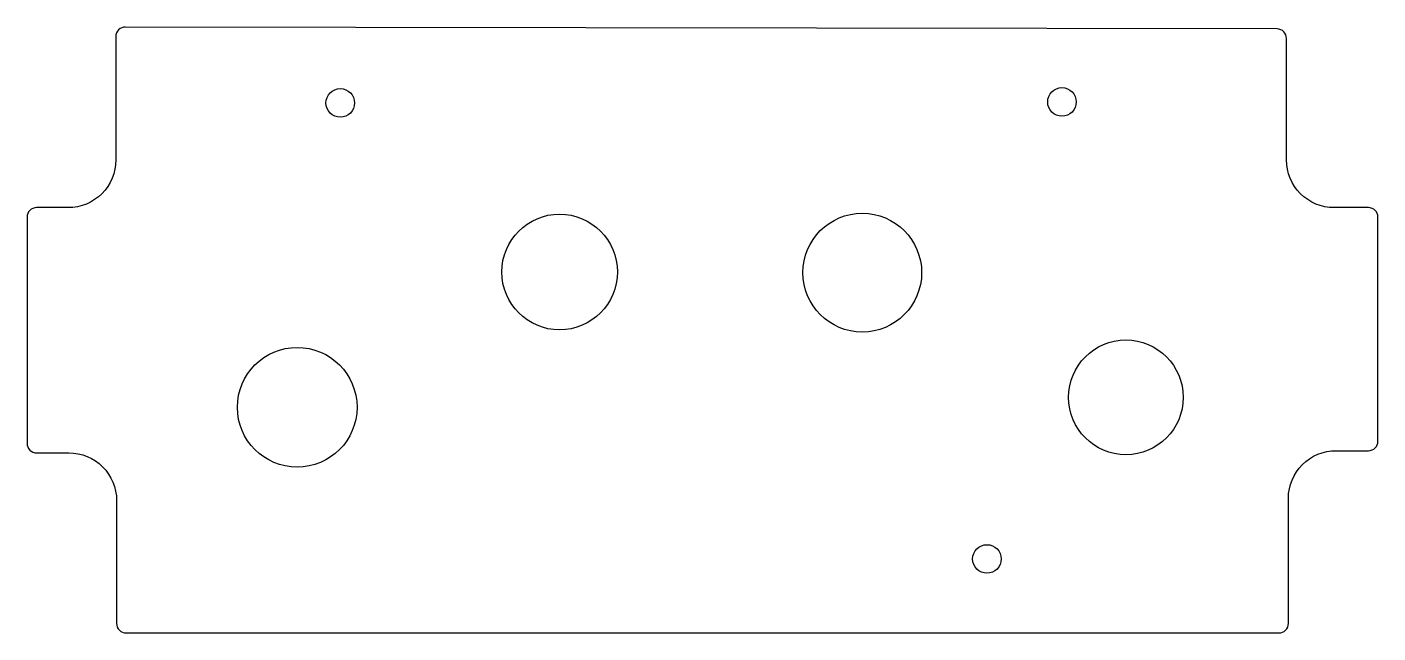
# Model space of a CAD drawing. Header units: millimetres. Extents: x 50 to 192, y 50 to 114.
import ezdxf

# ---------------------------------------------------------------- set-up
doc = ezdxf.new("R2010")
doc.units = ezdxf.units.MM
doc.layers.add('Original', color=7, linetype='Continuous')

msp = doc.modelspace()

# ---------------------------------------------------------------- linework, layer by layer
at = {"layer": 'Original'}
msp.add_lwpolyline([(59.32, 112.55), (59.32, 99.61, -0.414214), (54.32, 94.61), (51, 94.61, 0.414214), (50, 93.61), (50, 69.89, 0.414214), (51, 68.89), (54.4, 68.89, -0.414214), (59.4, 63.89), (59.4, 51, 0.414214), (60.4, 50), (181.41, 50, 0.414214), (182.41, 51), (182.41, 64.12, -0.414214), (187.41, 69.12), (190.81, 69.12, 0.414214), (191.81, 70.12), (191.81, 93.61, 0.414214), (190.81, 94.61), (187.21, 94.61, -0.414214), (182.21, 99.61), (182.21, 112.35, 0.41373), (181.22, 113.35), (60.32, 113.55, 0.414697)], format="xyb", close=True, dxfattribs=at)
for centre, radius in [((82.88, 105.59), 1.5), ((158.64, 105.7), 1.5), ((105.91, 87.86), 6.07), ((137.68, 87.79), 6.23), ((78.36, 73.67), 6.28), ((165.35, 74.71), 6.02), ((150.76, 57.76), 1.5)]:
    msp.add_circle(centre, radius, dxfattribs=at)

doc.saveas('drawing.dxf')
